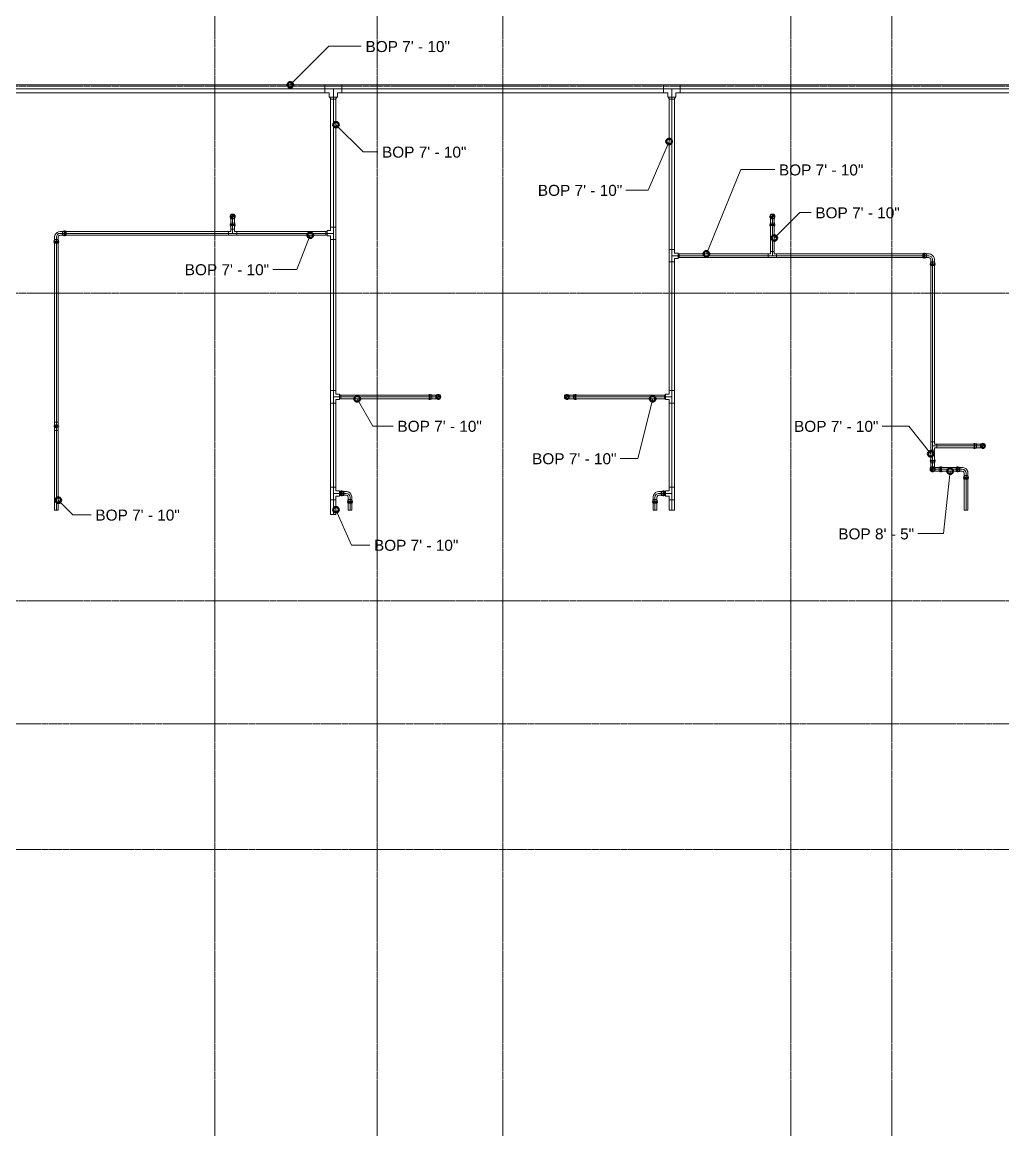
# Model space of a CAD drawing. Header units: inches. Extents: x -3679 to 241, y -496 to 1784.
# Drawn here: x -2079.9 to -1729.3, y -100.2 to 295.9 of the extents above; entities that cross this region are included whole.
import ezdxf

# ---------------------------------------------------------------- set-up
doc = ezdxf.new("R2010")
doc.units = ezdxf.units.IN
doc.header["$MEASUREMENT"] = 0
doc.linetypes.add('Grid Line', pattern=[0.875, 0.5, -0.125, 0.125, -0.125])
for name, color, linetype, lineweight in [('G-ANNO-DIMS', 251, 'Continuous', 9), ('P-PIPE', 1, 'Continuous', 9), ('P-PIPE-CNTR', 1, 'Continuous', 9), ('S-GRID', 8, 'Continuous', 9)]:
    doc.layers.add(name, color=color, linetype=linetype, lineweight=lineweight)
doc.styles.add('Arial', font='arial.ttf', dxfattribs={"height": 3.934132})

# ---------------------------------------------------------------- blocks, each defined once
blk = doc.blocks.new('Victaulic-VicPress316-Elbow 90-45deg Style P568_P571 - Standard-V1-FOURTH LEVEL')
at = {"layer": 'P-PIPE'}
for p, q in [((-3.18, 0.77), (-3.52, 0.77)), ((-3.52, 0.77), (-3.52, -0.77)), ((-3.52, -0.77), (-3.52, 0.77)), ((-2.22, 0.66), (-3.52, 0.66)), ((-3.52, -0.66), (-3.52, 0.66)), ((-3.52, 0.66), (-3.52, -0.66)), ((-3.18, -0.77), (-3.18, 0.77)), ((-3.18, 0.77), (-3.18, -0.77)), ((-2.44, 0.77), (-2.89, 0.77)), ((-2.89, -0.77), (-2.89, 0.77)), ((-2.89, 0.77), (-2.89, -0.77)), ((-1.39, 0.66), (-2.33, 0.66)), ((-2.33, 0), (-2.33, 0.66)), ((-2.33, 0.66), (-2.33, 0)), ((-2.22, -0.66), (-2.22, 0.66)), ((-2.22, 0.66), (-2.22, -0.66)), ((-0.77, 3.52), (-0.77, 3.18)), ((0.77, 3.52), (-0.77, 3.52)), ((-0.77, 3.52), (0.77, 3.52)), ((-0.77, 3.18), (0.77, 3.18)), ((0.77, 3.18), (-0.77, 3.18)), ((-0.77, 2.89), (-0.77, 2.44)), ((-0.77, 2.89), (0.77, 2.89)), ((0.77, 2.89), (-0.77, 2.89)), ((-0.66, 3.52), (-0.66, 2.22)), ((-0.66, 3.52), (0.66, 3.52)), ((0.66, 3.52), (-0.66, 3.52)), ((-0.66, 2.33), (-0.66, 1.39)), ((0, 2.33), (-0.66, 2.33)), ((-0.66, 2.33), (0, 2.33)), ((-0.66, 2.22), (0.66, 2.22)), ((0.66, 2.22), (-0.66, 2.22)), ((0, 2.33), (0.66, 2.33)), ((0.66, 2.33), (0, 2.33)), ((0, 1.39), (0, 2.33)), ((0.66, 2.22), (0.66, 3.52)), ((0.66, 1.39), (0.66, 2.33)), ((0.77, 3.18), (0.77, 3.52)), ((0.77, 2.44), (0.77, 2.89)), ((-3.52, -0.66), (-2.22, -0.66)), ((-3.52, -0.77), (-3.18, -0.77)), ((-2.89, -0.77), (-2.44, -0.77)), ((-2.33, 0), (-2.33, -0.66)), ((-2.33, -0.66), (-2.33, 0)), ((-1.39, 0), (-2.33, 0)), ((-2.33, -0.66), (-1.39, -0.66))]:
    blk.add_line(p, q, dxfattribs=at)
at = {"layer": 'P-PIPE', "flags": 128}
for points in [[(-3.18, 0.77), (-3.11, 0.89), (-2.98, 0.9), (-2.89, 0.79), (-2.89, 0.77)], [(-3.18, 0.77), (-3.18, 0.67), (-3.18, 0.42), (-3.18, 0.07), (-3.18, -0.3), (-3.18, -0.6), (-3.18, -0.75), (-3.18, -0.77)], [(-3.18, -0.77), (-3.18, -0.67), (-3.18, -0.42), (-3.18, -0.07), (-3.18, 0.3), (-3.18, 0.6), (-3.18, 0.75), (-3.18, 0.77)], [(-2.89, -0.77), (-2.89, -0.67), (-2.89, -0.42), (-2.89, -0.07), (-2.89, 0.3), (-2.89, 0.6), (-2.89, 0.75), (-2.89, 0.77)], [(-2.89, 0.77), (-2.89, 0.67), (-2.89, 0.42), (-2.89, 0.07), (-2.89, -0.3), (-2.89, -0.6), (-2.89, -0.75), (-2.89, -0.77)], [(-2.44, 0.77), (-2.24, 0.68), (-2.22, 0.66)], [(-0.66, 1.39), (-0.75, 1.04), (-1, 0.77), (-1.35, 0.66), (-1.39, 0.66)], [(-1.39, -0.66), (-0.78, -0.56), (-0.23, -0.29), (0.22, 0.13), (0.53, 0.67), (0.65, 1.27), (0.66, 1.39)], [(-0.77, 2.89), (-0.89, 2.96), (-0.9, 3.1), (-0.79, 3.18), (-0.77, 3.18)], [(0.77, 3.18), (0.67, 3.18), (0.42, 3.18), (0.07, 3.18), (-0.3, 3.18), (-0.6, 3.18), (-0.75, 3.18), (-0.77, 3.18)], [(-0.77, 3.18), (-0.67, 3.18), (-0.42, 3.18), (-0.07, 3.18), (0.3, 3.18), (0.6, 3.18), (0.75, 3.18), (0.77, 3.18)], [(-0.77, 2.89), (-0.67, 2.89), (-0.42, 2.89), (-0.07, 2.89), (0.3, 2.89), (0.6, 2.89), (0.75, 2.89), (0.77, 2.89)], [(0.77, 2.89), (0.67, 2.89), (0.42, 2.89), (0.07, 2.89), (-0.3, 2.89), (-0.6, 2.89), (-0.75, 2.89), (-0.77, 2.89)], [(-0.66, 2.22), (-0.77, 2.41), (-0.77, 2.44)], [(0.77, 2.44), (0.68, 2.24), (0.66, 2.22)], [(0.77, 3.18), (0.89, 3.11), (0.9, 2.98), (0.79, 2.89), (0.77, 2.89)], [(-2.89, -0.77), (-2.96, -0.89), (-3.1, -0.9), (-3.18, -0.79), (-3.18, -0.77)], [(-2.22, -0.66), (-2.41, -0.77), (-2.44, -0.77)]]:
    blk.add_lwpolyline(points, dxfattribs=at)
at = {"layer": 'P-PIPE'}
blk.add_arc((-1.39, 1.39), 1.39, 270, 0, dxfattribs=at)
blk = doc.blocks.new('Victaulic-VicPress316-Elbow 90-45deg Style P568_P571 - Standard-V2-FOURTH LEVEL')
at = {"layer": 'P-PIPE'}
for p, q in [((-3203.81, 730.05), (-3203.81, 729.6)), ((-3203.81, 729.31), (-3203.81, 728.97)), ((-3203.7, 731.1), (-3203.7, 730.16)), ((-3203.7, 730.27), (-3203.7, 728.97)), ((-3203.05, 730.16), (-3203.7, 730.16)), ((-3203.7, 730.16), (-3203.05, 730.16)), ((-3203.05, 732.49), (-3203.05, 732.49)), ((-3203.05, 732.49), (-3203.05, 731.1)), ((-3203.05, 731.1), (-3203.05, 730.16)), ((-3203.05, 730.27), (-3203.05, 730.27)), ((-3203.05, 730.27), (-3203.05, 730.27)), ((-3202.39, 730.16), (-3203.05, 730.16)), ((-3203.05, 730.16), (-3202.39, 730.16)), ((-3203.05, 729.6), (-3203.05, 729.6)), ((-3203.05, 729.6), (-3203.05, 729.6)), ((-3203.05, 729.31), (-3203.05, 729.31)), ((-3203.05, 729.31), (-3203.05, 729.31)), ((-3203.05, 728.97), (-3203.05, 728.97)), ((-3203.05, 728.97), (-3203.05, 728.97)), ((-3203.05, 728.97), (-3203.05, 728.97)), ((-3203.05, 728.97), (-3203.05, 728.97)), ((-3202.39, 730.16), (-3202.39, 731.1)), ((-3202.39, 728.97), (-3202.39, 730.27)), ((-3202.28, 729.6), (-3202.28, 730.05)), ((-3202.28, 728.97), (-3202.28, 729.31))]:
    blk.add_line(p, q, dxfattribs=at)
at = {"layer": 'P-PIPE', "flags": 128}
for points in [[(-3203.05, 733.4), (-3203.45, 733.31), (-3203.76, 733.05), (-3203.94, 732.68), (-3203.93, 732.27), (-3203.75, 731.91), (-3203.42, 731.66), (-3203.05, 731.58)], [(-3203.05, 733.26), (-3203.41, 733.16), (-3203.69, 732.91), (-3203.81, 732.56), (-3203.75, 732.19), (-3203.52, 731.89), (-3203.18, 731.74), (-3203.05, 731.72)], [(-3203.05, 731.58), (-3202.65, 731.67), (-3202.33, 731.93), (-3202.15, 732.3), (-3202.16, 732.71), (-3202.35, 733.07), (-3202.67, 733.32), (-3203.05, 733.4)], [(-3203.05, 731.72), (-3202.68, 731.82), (-3202.41, 732.07), (-3202.28, 732.42), (-3202.34, 732.79), (-3202.57, 733.09), (-3202.91, 733.24), (-3203.05, 733.26)], [(-3203.81, 729.31), (-3203.93, 729.38), (-3203.94, 729.51), (-3203.83, 729.6), (-3203.81, 729.6)], [(-3203.81, 730.05), (-3203.72, 730.25), (-3203.7, 730.27)], [(-3203.81, 729.6), (-3203.72, 729.6), (-3203.47, 729.6), (-3203.11, 729.6), (-3203.05, 729.6)], [(-3203.05, 729.6), (-3203.41, 729.6), (-3203.69, 729.6), (-3203.81, 729.6), (-3203.81, 729.6)], [(-3203.81, 729.31), (-3203.72, 729.31), (-3203.47, 729.31), (-3203.11, 729.31), (-3203.05, 729.31)], [(-3203.05, 729.31), (-3203.41, 729.31), (-3203.69, 729.31), (-3203.81, 729.31), (-3203.81, 729.31)], [(-3203.7, 732.49), (-3203.7, 732.4), (-3203.7, 732.13), (-3203.7, 731.73), (-3203.7, 731.24), (-3203.7, 731.1)], [(-3202.28, 729.6), (-3202.37, 729.6), (-3202.62, 729.6), (-3202.98, 729.6), (-3203.05, 729.6)], [(-3203.05, 729.6), (-3202.68, 729.6), (-3202.41, 729.6), (-3202.28, 729.6), (-3202.28, 729.6)], [(-3202.28, 729.31), (-3202.37, 729.31), (-3202.62, 729.31), (-3202.98, 729.31), (-3203.05, 729.31)], [(-3203.05, 729.31), (-3202.68, 729.31), (-3202.41, 729.31), (-3202.28, 729.31), (-3202.28, 729.31)], [(-3202.39, 731.1), (-3202.39, 731.6), (-3202.39, 732.03), (-3202.39, 732.34), (-3202.39, 732.48), (-3202.39, 732.49)], [(-3202.39, 730.27), (-3202.28, 730.08), (-3202.28, 730.05)], [(-3202.28, 729.6), (-3202.16, 729.53), (-3202.15, 729.39), (-3202.26, 729.31), (-3202.28, 729.31)]]:
    blk.add_lwpolyline(points, dxfattribs=at)
at = {"layer": 'P-PIPE'}
for radius, start, end in [(0.767, 90, 270), (0.767, 90, 270), (0.767, 90, 270), (0.658, 90, 270), (0.658, 90, 270), (0.658, 90, 180), (0.766, 270, 90), (0.766, 270, 90), (0.766, 270, 90), (0.658, 270, 90), (0.657, 270, 90), (0.658, 0, 90), (0.658, 180, 270), (0.658, 270, 0)]:
    blk.add_arc((-3203.05, 732.49), radius, start, end, dxfattribs=at)
blk = doc.blocks.new('Victaulic-VicPress316-Elbow 90-45deg Style P568_P571 - Standard-523083-FOURTH LEVEL')
at = {"layer": 'P-PIPE'}
for p, q in [((-3064.18, 1028.04), (-3064.52, 1028.04)), ((-3063.22, 1027.94), (-3064.52, 1027.94)), ((-3064.52, 1027.28), (-3064.52, 1027.28)), ((-3064.52, 1027.28), (-3064.52, 1027.28)), ((-3064.52, 1027.28), (-3064.52, 1027.28)), ((-3064.52, 1027.28), (-3064.52, 1027.28)), ((-3064.52, 1026.62), (-3063.22, 1026.62)), ((-3064.52, 1026.51), (-3064.18, 1026.51)), ((-3064.18, 1027.28), (-3064.18, 1027.28)), ((-3064.18, 1027.28), (-3064.18, 1027.28)), ((-3063.44, 1028.04), (-3063.89, 1028.04)), ((-3063.89, 1027.28), (-3063.89, 1027.28)), ((-3063.89, 1027.28), (-3063.89, 1027.28)), ((-3063.89, 1026.51), (-3063.44, 1026.51)), ((-3062.39, 1027.94), (-3063.33, 1027.94)), ((-3063.33, 1027.94), (-3063.33, 1027.28)), ((-3063.33, 1027.28), (-3063.33, 1027.94)), ((-3063.33, 1027.28), (-3063.33, 1026.62)), ((-3063.33, 1026.62), (-3063.33, 1027.28)), ((-3062.39, 1027.28), (-3063.33, 1027.28)), ((-3063.33, 1026.62), (-3062.39, 1026.62)), ((-3063.22, 1027.28), (-3063.22, 1027.28)), ((-3063.22, 1027.28), (-3063.22, 1027.28)), ((-3062.39, 1027.28), (-3061, 1027.28)), ((-3061, 1027.28), (-3061, 1027.28))]:
    blk.add_line(p, q, dxfattribs=at)
at = {"layer": 'P-PIPE', "flags": 128}
for points in [[(-3064.18, 1028.04), (-3064.11, 1028.17), (-3063.98, 1028.18), (-3063.89, 1028.07), (-3063.89, 1028.04)], [(-3064.18, 1028.04), (-3064.18, 1027.95), (-3064.18, 1027.7), (-3064.18, 1027.34), (-3064.18, 1027.28)], [(-3064.18, 1027.28), (-3064.18, 1027.64), (-3064.18, 1027.92), (-3064.18, 1028.04), (-3064.18, 1028.04)], [(-3064.18, 1026.51), (-3064.18, 1026.6), (-3064.18, 1026.86), (-3064.18, 1027.21), (-3064.18, 1027.28)], [(-3064.18, 1027.28), (-3064.18, 1026.91), (-3064.18, 1026.64), (-3064.18, 1026.51), (-3064.18, 1026.51)], [(-3063.89, 1026.51), (-3063.96, 1026.39), (-3064.1, 1026.38), (-3064.18, 1026.49), (-3064.18, 1026.51)], [(-3063.89, 1028.04), (-3063.89, 1027.95), (-3063.89, 1027.7), (-3063.89, 1027.34), (-3063.89, 1027.28)], [(-3063.89, 1027.28), (-3063.89, 1027.64), (-3063.89, 1027.92), (-3063.89, 1028.04), (-3063.89, 1028.04)], [(-3063.89, 1026.51), (-3063.89, 1026.6), (-3063.89, 1026.86), (-3063.89, 1027.21), (-3063.89, 1027.28)], [(-3063.89, 1027.28), (-3063.89, 1026.91), (-3063.89, 1026.64), (-3063.89, 1026.51), (-3063.89, 1026.51)], [(-3063.44, 1028.04), (-3063.24, 1027.96), (-3063.22, 1027.94)], [(-3063.22, 1026.62), (-3063.41, 1026.51), (-3063.44, 1026.51)], [(-3061, 1027.94), (-3061.09, 1027.94), (-3061.36, 1027.94), (-3061.76, 1027.94), (-3062.25, 1027.94), (-3062.39, 1027.94)], [(-3062.39, 1026.62), (-3061.89, 1026.62), (-3061.46, 1026.62), (-3061.15, 1026.62), (-3061.01, 1026.62), (-3061, 1026.62)], [(-3060.09, 1027.28), (-3060.18, 1027.68), (-3060.44, 1028), (-3060.81, 1028.17), (-3061.22, 1028.16), (-3061.58, 1027.98), (-3061.83, 1027.65), (-3061.91, 1027.28)], [(-3061.91, 1027.28), (-3061.82, 1026.88), (-3061.56, 1026.56), (-3061.19, 1026.39), (-3060.78, 1026.39), (-3060.42, 1026.58), (-3060.17, 1026.91), (-3060.09, 1027.28)], [(-3060.23, 1027.28), (-3060.33, 1027.64), (-3060.58, 1027.92), (-3060.93, 1028.04), (-3061.3, 1027.98), (-3061.6, 1027.75), (-3061.75, 1027.41), (-3061.77, 1027.28)], [(-3061.77, 1027.28), (-3061.67, 1026.91), (-3061.42, 1026.64), (-3061.07, 1026.51), (-3060.7, 1026.57), (-3060.4, 1026.8), (-3060.25, 1027.15), (-3060.23, 1027.28)]]:
    blk.add_lwpolyline(points, dxfattribs=at)
at = {"layer": 'P-PIPE'}
for radius, start, end in [(0.767, 0, 180), (0.766, 0, 180), (0.766, 0, 180), (0.766, 180, 0), (0.767, 180, 0), (0.767, 180, 0), (0.657, 0, 180), (0.657, 0, 180), (0.657, 90, 180), (0.658, 180, 0), (0.658, 180, 0), (0.657, 180, 270), (0.658, 0, 90), (0.658, 270, 0)]:
    blk.add_arc((-3061, 1027.28), radius, start, end, dxfattribs=at)
blk = doc.blocks.new('Victaulic-VicPress316-Elbow 90-45deg Style P568_P571 - Standard-1244383-FOURTH LEVEL')
at = {"layer": 'P-PIPE'}
for p, q in [((-2533.5, 455.64), (-2533.5, 455.64)), ((-2533.5, 455.64), (-2532.11, 455.64)), ((-2531.17, 456.29), (-2532.11, 456.29)), ((-2532.11, 455.64), (-2531.17, 455.64)), ((-2529.98, 456.29), (-2531.28, 456.29)), ((-2531.28, 455.64), (-2531.28, 455.64)), ((-2531.28, 455.64), (-2531.28, 455.64)), ((-2531.17, 455.64), (-2531.17, 456.29)), ((-2531.17, 456.29), (-2531.17, 455.64)), ((-2531.17, 454.98), (-2531.17, 455.64)), ((-2531.17, 455.64), (-2531.17, 454.98)), ((-2530.61, 456.4), (-2531.06, 456.4)), ((-2530.61, 455.64), (-2530.61, 455.64)), ((-2530.61, 455.64), (-2530.61, 455.64)), ((-2529.98, 456.4), (-2530.32, 456.4)), ((-2530.32, 455.64), (-2530.32, 455.64)), ((-2530.32, 455.64), (-2530.32, 455.64)), ((-2529.98, 455.64), (-2529.98, 455.64)), ((-2529.98, 455.64), (-2529.98, 455.64)), ((-2529.98, 455.64), (-2529.98, 455.64)), ((-2529.98, 455.64), (-2529.98, 455.64)), ((-2532.11, 454.98), (-2531.17, 454.98)), ((-2531.28, 454.98), (-2529.98, 454.98)), ((-2531.06, 454.87), (-2530.61, 454.87)), ((-2530.32, 454.87), (-2529.98, 454.87))]:
    blk.add_line(p, q, dxfattribs=at)
at = {"layer": 'P-PIPE', "flags": 128}
for points in [[(-2532.59, 455.64), (-2532.68, 456.03), (-2532.94, 456.35), (-2533.31, 456.53), (-2533.72, 456.52), (-2534.08, 456.33), (-2534.33, 456.01), (-2534.41, 455.64)], [(-2534.41, 455.64), (-2534.32, 455.24), (-2534.06, 454.92), (-2533.69, 454.74), (-2533.28, 454.75), (-2532.92, 454.94), (-2532.67, 455.26), (-2532.59, 455.64)], [(-2532.73, 455.64), (-2532.83, 456), (-2533.08, 456.28), (-2533.43, 456.4), (-2533.8, 456.34), (-2534.1, 456.11), (-2534.25, 455.77), (-2534.27, 455.64)], [(-2534.27, 455.64), (-2534.17, 455.27), (-2533.92, 454.99), (-2533.57, 454.87), (-2533.2, 454.93), (-2532.9, 455.16), (-2532.75, 455.5), (-2532.73, 455.64)], [(-2532.11, 456.29), (-2532.61, 456.29), (-2533.04, 456.29), (-2533.35, 456.29), (-2533.49, 456.29), (-2533.5, 456.29)], [(-2531.28, 456.29), (-2531.09, 456.4), (-2531.06, 456.4)], [(-2530.61, 456.4), (-2530.54, 456.52), (-2530.4, 456.53), (-2530.32, 456.42), (-2530.32, 456.4)], [(-2530.61, 456.4), (-2530.61, 456.31), (-2530.61, 456.06), (-2530.61, 455.7), (-2530.61, 455.64)], [(-2530.61, 455.64), (-2530.61, 456), (-2530.61, 456.28), (-2530.61, 456.4), (-2530.61, 456.4)], [(-2530.61, 454.87), (-2530.61, 454.96), (-2530.61, 455.21), (-2530.61, 455.57), (-2530.61, 455.64)], [(-2530.61, 455.64), (-2530.61, 455.27), (-2530.61, 454.99), (-2530.61, 454.87), (-2530.61, 454.87)], [(-2530.32, 456.4), (-2530.32, 456.31), (-2530.32, 456.06), (-2530.32, 455.7), (-2530.32, 455.64)], [(-2530.32, 455.64), (-2530.32, 456), (-2530.32, 456.28), (-2530.32, 456.4), (-2530.32, 456.4)], [(-2530.32, 454.87), (-2530.32, 454.96), (-2530.32, 455.21), (-2530.32, 455.57), (-2530.32, 455.64)], [(-2530.32, 455.64), (-2530.32, 455.27), (-2530.32, 454.99), (-2530.32, 454.87), (-2530.32, 454.87)], [(-2533.5, 454.98), (-2533.41, 454.98), (-2533.14, 454.98), (-2532.74, 454.98), (-2532.25, 454.98), (-2532.11, 454.98)], [(-2531.06, 454.87), (-2531.26, 454.96), (-2531.28, 454.98)], [(-2530.32, 454.87), (-2530.39, 454.75), (-2530.52, 454.74), (-2530.61, 454.85), (-2530.61, 454.87)]]:
    blk.add_lwpolyline(points, dxfattribs=at)
at = {"layer": 'P-PIPE'}
for radius, start, end in [(0.767, 0, 180), (0.766, 0, 180), (0.766, 0, 180), (0.766, 180, 0), (0.767, 180, 0), (0.767, 180, 0), (0.657, 0, 180), (0.657, 0, 180), (0.657, 90, 180), (0.658, 180, 0), (0.658, 180, 0), (0.657, 180, 270), (0.658, 0, 90), (0.658, 270, 0)]:
    blk.add_arc((-2533.5, 455.64), radius, start, end, dxfattribs=at)

msp = doc.modelspace()

# ---------------------------------------------------------------- linework, layer by layer
at = {"layer": 'G-ANNO-DIMS'}
for p, q in [((-1984, 273.44), (-1970.19, 287.25)), ((-1970.19, 287.25), (-1958.62, 287.25)), ((-1967.67, 259.21), (-1957.96, 249.5)), ((-1848.58, 253.19), (-1856.05, 235.82)), ((-1957.96, 249.5), (-1952.72, 249.5)), ((-1835.26, 213.02), (-1822.92, 243.13)), ((-1822.92, 243.13), (-1810.81, 243.13)), ((-1856.05, 235.82), (-1864.05, 235.82)), ((-1810.97, 218.69), (-1801.86, 227.79)), ((-1801.86, 227.79), (-1797.79, 227.79)), ((-1976.89, 219.71), (-1981.62, 207.45)), ((-1981.62, 207.45), (-1990.29, 207.45)), ((-1960.08, 161.21), (-1954.46, 151.47)), ((-1854.45, 161.21), (-1859.71, 139.86)), ((-1954.46, 151.47), (-1947.2, 151.47)), ((-1762.84, 151.45), (-1772.45, 151.45)), ((-1755.03, 141.53), (-1762.84, 151.45)), ((-1859.71, 139.86), (-1866.1, 139.86)), ((-1748.11, 135.34), (-1750.52, 112.99)), ((-2066.97, 124.94), (-2061.74, 119.71)), ((-2061.74, 119.71), (-2055.19, 119.71)), ((-1967.67, 121.53), (-1962.18, 108.91)), ((-1750.52, 112.99), (-1759.68, 112.99)), ((-1962.18, 108.91), (-1955.61, 108.91))]:
    msp.add_line(p, q, dxfattribs=at)
at = {"layer": 'G-ANNO-DIMS', "lineweight": 50}
for centre in [(-1984, 273.44), (-1967.67, 259.21), (-1848.58, 253.19), (-1976.89, 219.71), (-1810.97, 218.69), (-1835.26, 213.02), (-1960.08, 161.21), (-1854.45, 161.21), (-1755.03, 141.53), (-1748.11, 135.34), (-2066.97, 124.94), (-1967.67, 121.53)]:
    msp.add_circle(centre, 1, dxfattribs=at)
at = {"layer": 'P-PIPE'}
for p, q in [((-1971.62, 273.44), (-2286.63, 273.44)), ((-1965.63, 273.44), (-1971.62, 273.44)), ((-1971.62, 270.56), (-1971.62, 273.44)), ((-1971.62, 273.44), (-1971.62, 270.56)), ((-1971.62, 270.56), (-1971.62, 273.44)), ((-1965.63, 270.56), (-1965.63, 273.44)), ((-1965.63, 273.44), (-1965.63, 270.56)), ((-1850.62, 273.44), (-1965.63, 273.44)), ((-1965.63, 270.56), (-1965.63, 273.44)), ((-1844.63, 273.44), (-1850.62, 273.44)), ((-1850.62, 270.56), (-1850.62, 273.44)), ((-1850.62, 273.44), (-1850.62, 270.56)), ((-1850.62, 270.56), (-1850.62, 273.44)), ((-1844.63, 270.56), (-1844.63, 273.44)), ((-1844.63, 273.44), (-1844.63, 270.56)), ((-1523.62, 273.44), (-1844.63, 273.44)), ((-1844.63, 270.56), (-1844.63, 273.44)), ((-2286.63, 270.56), (-1971.62, 270.56)), ((-1971.62, 270.56), (-1970.06, 270.56)), ((-1970.06, 270.56), (-1970.06, 269.01)), ((-1967.19, 270.56), (-1965.63, 270.56)), ((-1967.19, 269.01), (-1967.19, 270.56)), ((-1965.63, 270.56), (-1850.62, 270.56)), ((-1850.62, 270.56), (-1849.06, 270.56)), ((-1849.06, 270.56), (-1849.06, 269.01)), ((-1846.19, 270.56), (-1844.63, 270.56)), ((-1846.19, 269.01), (-1846.19, 270.56)), ((-1844.63, 270.56), (-1523.62, 270.56)), ((-1967.19, 269.01), (-1970.06, 269.01)), ((-1970.06, 269.01), (-1967.19, 269.01)), ((-1969.94, 269.01), (-1969.44, 268.35)), ((-1969.58, 268.35), (-1969.58, 222.61)), ((-1969.58, 268.35), (-1967.67, 268.35)), ((-1967.81, 268.35), (-1967.31, 269.01)), ((-1967.67, 222.61), (-1967.67, 268.35)), ((-1846.19, 269.01), (-1849.06, 269.01)), ((-1849.06, 269.01), (-1846.19, 269.01)), ((-1848.94, 269.01), (-1848.44, 268.35)), ((-1848.58, 268.35), (-1848.58, 214.61)), ((-1846.67, 268.35), (-1848.58, 268.35)), ((-1846.81, 268.35), (-1846.31, 269.01)), ((-1846.67, 214.61), (-1846.67, 268.35)), ((-2005.28, 224.03), (-2005.28, 221.86)), ((-2005.28, 224.03), (-2003.97, 224.03)), ((-2005.28, 221.86), (-2003.97, 221.86)), ((-2005.28, 221.86), (-2005.28, 221.02)), ((-2003.97, 221.86), (-2005.28, 221.86)), ((-2005.28, 221.86), (-2003.97, 221.86)), ((-2003.97, 221.86), (-2003.97, 224.03)), ((-2003.97, 221.02), (-2003.97, 221.86)), ((-1969.58, 222.61), (-1969.58, 221.32)), ((-1969.58, 222.61), (-1967.67, 222.61)), ((-1967.67, 222.61), (-1969.58, 222.61)), ((-1969.58, 222.61), (-1967.67, 222.61)), ((-1967.67, 218.12), (-1967.67, 222.61)), ((-1812.28, 224.03), (-1812.28, 213.86)), ((-1812.28, 224.03), (-1810.97, 224.03)), ((-1810.97, 213.86), (-1810.97, 224.03)), ((-2068.28, 218.03), (-2068.28, 152.86)), ((-2068.28, 218.03), (-2066.97, 218.03)), ((-2066.97, 152.86), (-2066.97, 218.03)), ((-2006.12, 221.02), (-2065.3, 221.02)), ((-2065.3, 219.71), (-2065.3, 221.02)), ((-2065.3, 219.71), (-2006.12, 219.71)), ((-2005.28, 221.02), (-2006.12, 221.02)), ((-2006.12, 221.02), (-2006.12, 219.71)), ((-2006.12, 219.71), (-2006.12, 221.02)), ((-2006.12, 219.71), (-2006.12, 221.02)), ((-2006.12, 219.71), (-2003.13, 219.71)), ((-2003.13, 221.02), (-2003.97, 221.02)), ((-1971.28, 221.02), (-2003.13, 221.02)), ((-2003.13, 219.71), (-2003.13, 221.02)), ((-2003.13, 221.02), (-2003.13, 219.71)), ((-2003.13, 219.71), (-2003.13, 221.02)), ((-2003.13, 219.71), (-1971.28, 219.71)), ((-1970.87, 221.18), (-1971.28, 220.93)), ((-1971.28, 219.71), (-1971.28, 221.02)), ((-1971.28, 219.8), (-1970.87, 219.55)), ((-1969.58, 221.32), (-1970.87, 221.32)), ((-1970.87, 219.41), (-1970.87, 221.32)), ((-1970.87, 221.32), (-1970.87, 219.41)), ((-1970.87, 219.41), (-1969.58, 219.41)), ((-1969.58, 219.41), (-1969.58, 218.12)), ((-1969.58, 218.12), (-1969.58, 164.11)), ((-1969.58, 218.12), (-1967.67, 218.12)), ((-1969.58, 218.12), (-1967.67, 218.12)), ((-1967.67, 218.12), (-1969.58, 218.12)), ((-1967.67, 164.11), (-1967.67, 218.12)), ((-1848.58, 214.61), (-1848.58, 210.12)), ((-1846.67, 214.61), (-1848.58, 214.61)), ((-1848.58, 214.61), (-1846.67, 214.61)), ((-1846.67, 214.61), (-1848.58, 214.61)), ((-1846.67, 213.32), (-1846.67, 214.61)), ((-1846.67, 210.12), (-1848.58, 210.12)), ((-1848.58, 210.12), (-1846.67, 210.12)), ((-1848.58, 210.12), (-1848.58, 164.11)), ((-1846.67, 210.12), (-1848.58, 210.12)), ((-1845.38, 213.32), (-1846.67, 213.32)), ((-1846.67, 210.12), (-1846.67, 211.41)), ((-1846.67, 211.41), (-1845.38, 211.41)), ((-1846.67, 164.11), (-1846.67, 210.12)), ((-1845.38, 213.32), (-1845.38, 211.41)), ((-1845.38, 211.41), (-1845.38, 213.32)), ((-1844.97, 212.93), (-1845.38, 213.18)), ((-1845.38, 211.55), (-1844.97, 211.8)), ((-1813.12, 213.02), (-1844.97, 213.02)), ((-1844.97, 213.02), (-1844.97, 211.71)), ((-1844.97, 211.71), (-1813.12, 211.71)), ((-1812.28, 213.02), (-1813.12, 213.02)), ((-1813.12, 213.02), (-1813.12, 211.71)), ((-1813.12, 211.71), (-1813.12, 213.02)), ((-1813.12, 213.02), (-1813.12, 211.71)), ((-1813.12, 211.71), (-1810.13, 211.71)), ((-1812.28, 213.86), (-1810.97, 213.86)), ((-1812.28, 213.86), (-1812.28, 213.02)), ((-1810.97, 213.86), (-1812.28, 213.86)), ((-1812.28, 213.86), (-1810.97, 213.86)), ((-1810.97, 213.02), (-1810.97, 213.86)), ((-1810.13, 213.02), (-1810.97, 213.02)), ((-1756.71, 213.02), (-1810.13, 213.02)), ((-1810.13, 211.71), (-1810.13, 213.02)), ((-1810.13, 213.02), (-1810.13, 211.71)), ((-1810.13, 211.71), (-1810.13, 213.02)), ((-1810.13, 211.71), (-1756.71, 211.71)), ((-1756.71, 211.71), (-1756.71, 213.02)), ((-1755.03, 210.03), (-1755.03, 145.86)), ((-1753.72, 210.03), (-1755.03, 210.03)), ((-1753.72, 145.86), (-1753.72, 210.03)), ((-1969.58, 164.11), (-1969.58, 159.62)), ((-1967.67, 164.11), (-1969.58, 164.11)), ((-1969.58, 164.11), (-1967.67, 164.11)), ((-1969.58, 164.11), (-1967.67, 164.11)), ((-1967.67, 162.82), (-1967.67, 164.11)), ((-1966.38, 162.82), (-1967.67, 162.82)), ((-1966.38, 160.91), (-1966.38, 162.82)), ((-1966.38, 162.82), (-1966.38, 160.91)), ((-1965.97, 162.43), (-1966.38, 162.68)), ((-1933.45, 162.52), (-1965.97, 162.52)), ((-1965.97, 161.21), (-1965.97, 162.52)), ((-1933.45, 161.21), (-1933.45, 162.52)), ((-1850.28, 162.52), (-1882.8, 162.52)), ((-1882.8, 161.21), (-1882.8, 162.52)), ((-1849.87, 162.68), (-1850.28, 162.43)), ((-1850.28, 161.21), (-1850.28, 162.52)), ((-1848.58, 162.82), (-1849.87, 162.82)), ((-1849.87, 162.82), (-1849.87, 160.91)), ((-1849.87, 160.91), (-1849.87, 162.82)), ((-1848.58, 164.11), (-1848.58, 162.82)), ((-1848.58, 164.11), (-1846.67, 164.11)), ((-1846.67, 164.11), (-1848.58, 164.11)), ((-1846.67, 164.11), (-1848.58, 164.11)), ((-1846.67, 159.62), (-1846.67, 164.11)), ((-1967.67, 159.62), (-1969.58, 159.62)), ((-1969.58, 159.62), (-1967.67, 159.62)), ((-1969.58, 159.62), (-1969.58, 129.61)), ((-1969.58, 159.62), (-1967.67, 159.62)), ((-1967.67, 159.62), (-1967.67, 160.91)), ((-1967.67, 160.91), (-1966.38, 160.91)), ((-1967.67, 129.61), (-1967.67, 159.62)), ((-1966.38, 161.05), (-1965.97, 161.3)), ((-1965.97, 161.21), (-1933.45, 161.21)), ((-1882.8, 161.21), (-1850.28, 161.21)), ((-1850.28, 161.3), (-1849.87, 161.05)), ((-1849.87, 160.91), (-1848.58, 160.91)), ((-1848.58, 160.91), (-1848.58, 159.62)), ((-1848.58, 159.62), (-1846.67, 159.62)), ((-1846.67, 159.62), (-1848.58, 159.62)), ((-1848.58, 159.62), (-1848.58, 129.61)), ((-1846.67, 159.62), (-1848.58, 159.62)), ((-1846.67, 129.61), (-1846.67, 159.62)), ((-2068.28, 152.86), (-2068.28, 149.87)), ((-2068.28, 152.86), (-2066.97, 152.86)), ((-2066.97, 149.87), (-2066.97, 152.86)), ((-2068.28, 149.87), (-2068.28, 121.36)), ((-2068.28, 149.87), (-2066.97, 149.87)), ((-2066.97, 121.36), (-2066.97, 149.87)), ((-1753.72, 145.86), (-1755.03, 145.86)), ((-1755.03, 145.86), (-1755.03, 142.87)), ((-1753.72, 145.86), (-1755.03, 145.86)), ((-1755.03, 145.86), (-1753.72, 145.86)), ((-1753.72, 142.87), (-1755.03, 142.87)), ((-1755.03, 142.87), (-1753.72, 142.87)), ((-1755.03, 142.87), (-1755.03, 138.33)), ((-1753.72, 142.87), (-1755.03, 142.87)), ((-1753.72, 145.02), (-1753.72, 145.86)), ((-1752.88, 145.02), (-1753.72, 145.02)), ((-1753.72, 142.87), (-1753.72, 143.71)), ((-1753.72, 143.71), (-1752.88, 143.71)), ((-1753.72, 138.33), (-1753.72, 142.87)), ((-1738.71, 145.02), (-1752.88, 145.02)), ((-1752.88, 145.02), (-1752.88, 143.71)), ((-1752.88, 145.02), (-1752.88, 143.71)), ((-1752.88, 143.71), (-1752.88, 145.02)), ((-1752.88, 143.71), (-1738.71, 143.71)), ((-1738.71, 145.02), (-1738.71, 143.71)), ((-1753.72, 138.33), (-1755.03, 138.33)), ((-1744.71, 136.65), (-1752.05, 136.65)), ((-1752.05, 136.65), (-1752.05, 135.34)), ((-1752.05, 135.34), (-1744.71, 135.34)), ((-1744.71, 136.65), (-1744.71, 135.34)), ((-1743.03, 133.67), (-1743.03, 121.36)), ((-1743.03, 133.67), (-1741.72, 133.67)), ((-1741.72, 121.36), (-1741.72, 133.67)), ((-1969.58, 129.61), (-1969.58, 125.12)), ((-1967.67, 129.61), (-1969.58, 129.61)), ((-1969.58, 129.61), (-1967.67, 129.61)), ((-1969.58, 129.61), (-1967.67, 129.61)), ((-1967.67, 128.32), (-1967.67, 129.61)), ((-1966.38, 128.32), (-1967.67, 128.32)), ((-1966.38, 126.41), (-1966.38, 128.32)), ((-1966.38, 128.32), (-1966.38, 126.41)), ((-1965.97, 127.93), (-1966.38, 128.18)), ((-1966.38, 126.55), (-1965.97, 126.8)), ((-1964.95, 128.02), (-1965.97, 128.02)), ((-1965.97, 126.71), (-1965.97, 128.02)), ((-1964.95, 126.71), (-1964.95, 128.02)), ((-1850.28, 128.02), (-1851.3, 128.02)), ((-1851.3, 126.71), (-1851.3, 128.02)), ((-1849.87, 128.18), (-1850.28, 127.93)), ((-1850.28, 126.71), (-1850.28, 128.02)), ((-1850.28, 126.8), (-1849.87, 126.55)), ((-1848.58, 128.32), (-1849.87, 128.32)), ((-1849.87, 128.32), (-1849.87, 126.41)), ((-1849.87, 126.41), (-1849.87, 128.32)), ((-1846.67, 129.61), (-1848.58, 129.61)), ((-1848.58, 129.61), (-1848.58, 128.32)), ((-1848.58, 129.61), (-1846.67, 129.61)), ((-1846.67, 129.61), (-1848.58, 129.61)), ((-1846.67, 125.12), (-1846.67, 129.61)), ((-1967.67, 125.12), (-1969.58, 125.12)), ((-1969.58, 125.12), (-1967.67, 125.12)), ((-1969.58, 125.12), (-1969.58, 119.8)), ((-1969.58, 125.12), (-1967.67, 125.12)), ((-1967.67, 125.12), (-1967.67, 126.41)), ((-1967.67, 126.41), (-1966.38, 126.41)), ((-1967.67, 119.8), (-1967.67, 125.12)), ((-1965.97, 126.71), (-1964.95, 126.71)), ((-1963.28, 125.03), (-1963.28, 121.36)), ((-1963.28, 125.03), (-1961.97, 125.03)), ((-1961.97, 121.36), (-1961.97, 125.03)), ((-1854.28, 125.03), (-1854.28, 121.36)), ((-1854.28, 125.03), (-1852.97, 125.03)), ((-1852.97, 121.36), (-1852.97, 125.03)), ((-1851.3, 126.71), (-1850.28, 126.71)), ((-1849.87, 126.41), (-1848.58, 126.41)), ((-1848.58, 126.41), (-1848.58, 125.12)), ((-1848.58, 125.12), (-1846.67, 125.12)), ((-1846.67, 125.12), (-1848.58, 125.12)), ((-1848.58, 125.12), (-1848.58, 121.36)), ((-1846.67, 125.12), (-1848.58, 125.12)), ((-1846.67, 121.36), (-1846.67, 125.12)), ((-2068.28, 121.36), (-2066.97, 121.36)), ((-1969.58, 119.8), (-1967.67, 119.8)), ((-1963.28, 121.36), (-1961.97, 121.36)), ((-1854.28, 121.36), (-1852.97, 121.36)), ((-1846.67, 121.36), (-1848.58, 121.36)), ((-1743.03, 121.36), (-1741.72, 121.36))]:
    msp.add_line(p, q, dxfattribs=at)
for centre, radius, start, end in [((-2004.62, 226.36), 0.657, 0, 180), ((-2004.62, 226.36), 0.658, 180, 0), ((-2004.62, 226.04), 0.329, 90, 270), ((-2004.62, 226.69), 0.329, 270, 90), ((-1811.62, 226.36), 0.658, 0, 180), ((-1811.62, 226.36), 0.657, 180, 0), ((-1811.62, 226.04), 0.329, 90, 270), ((-1811.62, 226.69), 0.329, 270, 90), ((-1931.12, 161.86), 0.657, 0, 180), ((-1931.12, 162.19), 0.329, 270, 90), ((-1885.12, 161.86), 0.658, 0, 180), ((-1885.12, 162.19), 0.329, 270, 90), ((-1931.12, 161.86), 0.658, 180, 0), ((-1931.12, 161.54), 0.329, 90, 270), ((-1885.12, 161.86), 0.657, 180, 0), ((-1885.12, 161.54), 0.329, 90, 270), ((-2067.63, 151.36), 0.657, 0, 180), ((-2067.63, 151.36), 0.657, 90, 270), ((-2067.63, 151.36), 0.657, 180, 0), ((-2067.63, 151.04), 0.329, 90, 270), ((-2067.63, 151.69), 0.329, 270, 90), ((-2067.63, 151.36), 0.657, 270, 90), ((-1736.38, 144.36), 0.658, 0, 180), ((-1736.38, 144.36), 0.657, 180, 0), ((-1736.38, 144.04), 0.329, 90, 270), ((-1736.38, 144.69), 0.329, 270, 90), ((-1754.38, 136), 0.658, 0, 180), ((-1754.38, 136), 0.657, 180, 0), ((-1754.38, 135.67), 0.329, 90, 270), ((-1754.38, 136.32), 0.329, 270, 90)]:
    msp.add_arc(centre, radius, start, end, dxfattribs=at)
at = {"layer": 'P-PIPE-CNTR'}
for p, q in [((-2286.63, 272), (-1971.62, 272)), ((-2286.63, 272), (-1971.62, 272)), ((-1965.63, 272), (-1971.62, 272)), ((-1968.62, 269.01), (-1968.62, 272)), ((-1965.63, 272), (-1850.62, 272)), ((-1965.63, 272), (-1850.62, 272)), ((-1844.63, 272), (-1850.62, 272)), ((-1847.63, 269.01), (-1847.63, 272)), ((-1844.63, 272), (-1523.62, 272)), ((-1844.63, 272), (-1523.62, 272)), ((-1968.62, 269.01), (-1968.62, 268.35)), ((-1968.62, 268.35), (-1968.62, 222.61)), ((-1968.62, 268.35), (-1968.62, 222.61)), ((-1847.63, 269.01), (-1847.63, 268.35)), ((-1847.63, 214.61), (-1847.63, 268.35)), ((-1847.63, 214.61), (-1847.63, 268.35)), ((-2005.62, 226.36), (-2003.62, 226.36)), ((-2004.62, 225.36), (-2004.62, 227.36)), ((-2004.62, 226.36), (-2004.62, 224.97)), ((-1812.62, 226.36), (-1810.62, 226.36)), ((-1811.62, 225.36), (-1811.62, 227.36)), ((-1811.62, 226.36), (-1811.62, 224.97)), ((-2004.62, 224.97), (-2004.62, 224.03)), ((-2004.62, 224.97), (-2004.62, 222.84)), ((-2004.62, 224.03), (-2004.62, 221.86)), ((-2004.62, 224.03), (-2004.62, 221.86)), ((-2004.62, 221.86), (-2004.62, 220.36)), ((-1968.62, 218.12), (-1968.62, 222.61)), ((-1811.62, 224.97), (-1811.62, 224.03)), ((-1811.62, 224.97), (-1811.62, 222.84)), ((-1811.62, 224.03), (-1811.62, 213.86)), ((-1811.62, 224.03), (-1811.62, 213.86)), ((-2067.63, 218.97), (-2067.63, 218.03)), ((-2067.63, 218.97), (-2067.63, 216.84)), ((-2067.63, 218.03), (-2067.63, 152.86)), ((-2067.63, 218.03), (-2067.63, 152.86)), ((-2065.3, 220.36), (-2066.23, 220.36)), ((-2065.3, 220.36), (-2006.12, 220.36)), ((-2065.3, 220.36), (-2006.12, 220.36)), ((-2003.13, 220.36), (-2006.12, 220.36)), ((-2003.13, 220.36), (-1971.28, 220.36)), ((-2003.13, 220.36), (-1971.28, 220.36)), ((-1970.87, 220.36), (-1971.28, 220.36)), ((-1970.87, 220.36), (-1968.62, 220.36)), ((-1968.62, 218.12), (-1968.62, 164.11)), ((-1968.62, 218.12), (-1968.62, 164.11)), ((-1847.63, 214.61), (-1847.63, 210.12)), ((-1845.38, 212.36), (-1847.63, 212.36)), ((-1847.63, 164.11), (-1847.63, 210.12)), ((-1847.63, 164.11), (-1847.63, 210.12)), ((-1845.38, 212.36), (-1844.97, 212.36)), ((-1813.12, 212.36), (-1844.97, 212.36)), ((-1813.12, 212.36), (-1844.97, 212.36)), ((-1810.13, 212.36), (-1813.12, 212.36)), ((-1811.62, 213.86), (-1811.62, 212.36)), ((-1810.13, 212.36), (-1756.71, 212.36)), ((-1810.13, 212.36), (-1756.71, 212.36)), ((-1755.77, 212.36), (-1757.9, 212.36)), ((-1755.77, 212.36), (-1756.71, 212.36)), ((-1754.38, 210.03), (-1754.38, 210.97)), ((-1754.38, 145.86), (-1754.38, 210.03)), ((-1754.38, 145.86), (-1754.38, 210.03)), ((-1968.62, 159.62), (-1968.62, 164.11)), ((-1931.12, 160.86), (-1931.12, 162.86)), ((-1885.12, 160.86), (-1885.12, 162.86)), ((-1847.63, 164.11), (-1847.63, 159.62)), ((-1966.38, 161.86), (-1968.62, 161.86)), ((-1968.62, 159.62), (-1968.62, 129.61)), ((-1968.62, 159.62), (-1968.62, 129.61)), ((-1966.38, 161.86), (-1965.97, 161.86)), ((-1965.97, 161.86), (-1933.45, 161.86)), ((-1965.97, 161.86), (-1933.45, 161.86)), ((-1933.45, 161.86), (-1932.52, 161.86)), ((-1932.52, 161.86), (-1931.12, 161.86)), ((-1932.12, 161.86), (-1930.12, 161.86)), ((-1886.12, 161.86), (-1884.12, 161.86)), ((-1885.12, 161.86), (-1883.73, 161.86)), ((-1883.73, 161.86), (-1882.8, 161.86)), ((-1883.73, 161.86), (-1881.6, 161.86)), ((-1882.8, 161.86), (-1850.28, 161.86)), ((-1882.8, 161.86), (-1850.28, 161.86)), ((-1849.87, 161.86), (-1850.28, 161.86)), ((-1849.87, 161.86), (-1847.63, 161.86)), ((-1847.63, 129.61), (-1847.63, 159.62)), ((-1847.63, 129.61), (-1847.63, 159.62)), ((-2068.62, 151.36), (-2066.62, 151.36)), ((-2067.63, 149.87), (-2067.63, 152.86)), ((-2067.63, 150.36), (-2067.63, 152.36)), ((-2067.63, 149.87), (-2067.63, 121.36)), ((-2067.63, 149.87), (-2067.63, 121.36)), ((-1754.38, 145.86), (-1754.38, 142.87)), ((-1752.88, 144.36), (-1754.38, 144.36)), ((-1754.38, 138.33), (-1754.38, 142.87)), ((-1754.38, 138.33), (-1754.38, 142.87)), ((-1738.71, 144.36), (-1752.88, 144.36)), ((-1738.71, 144.36), (-1752.88, 144.36)), ((-1737.77, 144.36), (-1739.9, 144.36)), ((-1737.77, 144.36), (-1738.71, 144.36)), ((-1736.38, 144.36), (-1737.77, 144.36)), ((-1737.38, 144.36), (-1735.38, 144.36)), ((-1736.38, 143.36), (-1736.38, 145.36)), ((-1754.38, 137.39), (-1754.38, 139.52)), ((-1755.38, 136), (-1753.38, 136)), ((-1754.38, 137.39), (-1754.38, 138.33)), ((-1754.38, 136), (-1754.38, 137.39)), ((-1754.38, 135), (-1754.38, 137)), ((-1752.98, 136), (-1754.38, 136)), ((-1752.05, 136), (-1752.98, 136)), ((-1744.71, 136), (-1752.05, 136)), ((-1744.71, 136), (-1752.05, 136)), ((-1743.77, 136), (-1745.9, 136)), ((-1743.77, 136), (-1744.71, 136)), ((-1742.38, 133.67), (-1742.38, 134.6)), ((-1742.38, 133.67), (-1742.38, 121.36)), ((-1742.38, 133.67), (-1742.38, 121.36)), ((-1968.62, 125.12), (-1968.62, 129.61)), ((-1966.38, 127.36), (-1968.62, 127.36)), ((-1966.38, 127.36), (-1965.97, 127.36)), ((-1964.02, 127.36), (-1966.14, 127.36)), ((-1965.97, 127.36), (-1964.95, 127.36)), ((-1965.97, 127.36), (-1964.95, 127.36)), ((-1964.02, 127.36), (-1964.95, 127.36)), ((-1851.3, 127.36), (-1852.23, 127.36)), ((-1851.3, 127.36), (-1850.28, 127.36)), ((-1851.3, 127.36), (-1850.28, 127.36)), ((-1849.87, 127.36), (-1850.28, 127.36)), ((-1849.87, 127.36), (-1847.63, 127.36)), ((-1847.63, 129.61), (-1847.63, 125.12)), ((-1968.62, 125.12), (-1968.62, 119.8)), ((-1968.62, 125.12), (-1968.62, 119.8)), ((-1962.63, 125.03), (-1962.63, 125.97)), ((-1962.63, 125.03), (-1962.63, 121.36)), ((-1962.63, 125.03), (-1962.63, 121.36)), ((-1853.63, 125.97), (-1853.63, 125.03)), ((-1853.63, 125.97), (-1853.63, 123.84)), ((-1853.63, 125.03), (-1853.63, 121.36)), ((-1853.63, 125.03), (-1853.63, 121.36)), ((-1847.63, 121.36), (-1847.63, 125.12)), ((-1847.63, 121.36), (-1847.63, 125.12))]:
    msp.add_line(p, q, dxfattribs=at)
for centre, start, end in [((-2066.23, 218.97), 90, 180), ((-1755.77, 210.97), 0, 90), ((-1743.77, 134.6), 0, 90), ((-1964.02, 125.97), 0, 90), ((-1852.23, 125.97), 90, 180)]:
    msp.add_arc(centre, 1.39, start, end, dxfattribs=at)
at = {"layer": 'S-GRID', "linetype": 'Grid Line'}
for p, q in [((-2011, 1771.74), (-2011, -484.26)), ((-1953, 1771.74), (-1953, -484.26)), ((-1908, 1771.74), (-1908, -484.26)), ((-1805, 1771.74), (-1805, -484.26)), ((-1769, 1771.74), (-1769, -484.26)), ((228, 273), (-3666.39, 273)), ((228, 199), (-3666.39, 199)), ((228, 89), (-3666.39, 89)), ((-3666.39, 45), (228, 45)), ((-3666.39, 0), (228, 0))]:
    msp.add_line(p, q, dxfattribs=at)

# ---------------------------------------------------------------- block references
at = {"layer": 'P-PIPE'}
for name, p in [('Victaulic-VicPress316-Elbow 90-45deg Style P568_P571 - Standard-V2-FOURTH LEVEL', (1198.42, -506.13)), ('Victaulic-VicPress316-Elbow 90-45deg Style P568_P571 - Standard-V2-FOURTH LEVEL', (1391.42, -506.13)), ('Victaulic-VicPress316-Elbow 90-45deg Style P568_P571 - Standard-523083-FOURTH LEVEL', (1129.88, -865.41))]:
    msp.add_blockref(name, p, dxfattribs=at)
for name, p, rotation in [('Victaulic-VicPress316-Elbow 90-45deg Style P568_P571 - Standard-V1-FOURTH LEVEL', (-2067.63, 220.36), 180), ('Victaulic-VicPress316-Elbow 90-45deg Style P568_P571 - Standard-V1-FOURTH LEVEL', (-1754.38, 212.36), 90), ('Victaulic-VicPress316-Elbow 90-45deg Style P568_P571 - Standard-V2-FOURTH LEVEL', (-1152.63, 3364.91), 90), ('Victaulic-VicPress316-Elbow 90-45deg Style P568_P571 - Standard-1244383-FOURTH LEVEL', (-4269.88, 600), 180), ('Victaulic-VicPress316-Elbow 90-45deg Style P568_P571 - Standard-523083-FOURTH LEVEL', (-4815.38, 1163.27), 180), ('Victaulic-VicPress316-Elbow 90-45deg Style P568_P571 - Standard-V1-FOURTH LEVEL', (-1742.38, 136), 90.00000000000011), ('Victaulic-VicPress316-Elbow 90-45deg Style P568_P571 - Standard-V1-FOURTH LEVEL', (-1962.63, 127.36), 90), ('Victaulic-VicPress316-Elbow 90-45deg Style P568_P571 - Standard-V1-FOURTH LEVEL', (-1853.63, 127.36), 180)]:
    msp.add_blockref(name, p, dxfattribs=dict(at, rotation=rotation))
at = {"layer": 'P-PIPE', "extrusion": (0, 0, -1), "rotation": 90}
msp.add_blockref('Victaulic-VicPress316-Elbow 90-45deg Style P568_P571 - Standard-1244383-FOURTH LEVEL', (2210.01, 2669.5), dxfattribs=at)

# ---------------------------------------------------------------- texts
at = {"layer": 'G-ANNO-DIMS', "char_height": 3.9341, "attachment_point": 1, "line_spacing_factor": 0.938532, "style": 'Arial'}
for s, insert, width in [('BOP 7\' - 10"', (-1957.12, 289.12), 35.952), ('BOP 7\' - 10"', (-1951.22, 251.37), 35.952), ('BOP 7\' - 10"', (-1809.31, 245), 35.952), ('BOP 7\' - 10"', (-1895.51, 237.69), 35.952), ('BOP 7\' - 10"', (-1796.29, 229.66), 35.952), ('BOP 7\' - 10"', (-2021.75, 209.32), 35.952), ('BOP 7\' - 10"', (-1945.7, 153.34), 35.952), ('BOP 7\' - 10"', (-1803.91, 153.32), 35.952), ('BOP 7\' - 10"', (-1897.56, 141.73), 35.952), ('BOP 7\' - 10"', (-2053.69, 121.58), 35.952), ('BOP 8\' - 5"', (-1788.1, 114.86), 32.304), ('BOP 7\' - 10"', (-1954.11, 110.78), 35.952)]:
    msp.add_mtext(s, dxfattribs=dict(at, insert=insert, width=width))

doc.saveas('drawing.dxf')
